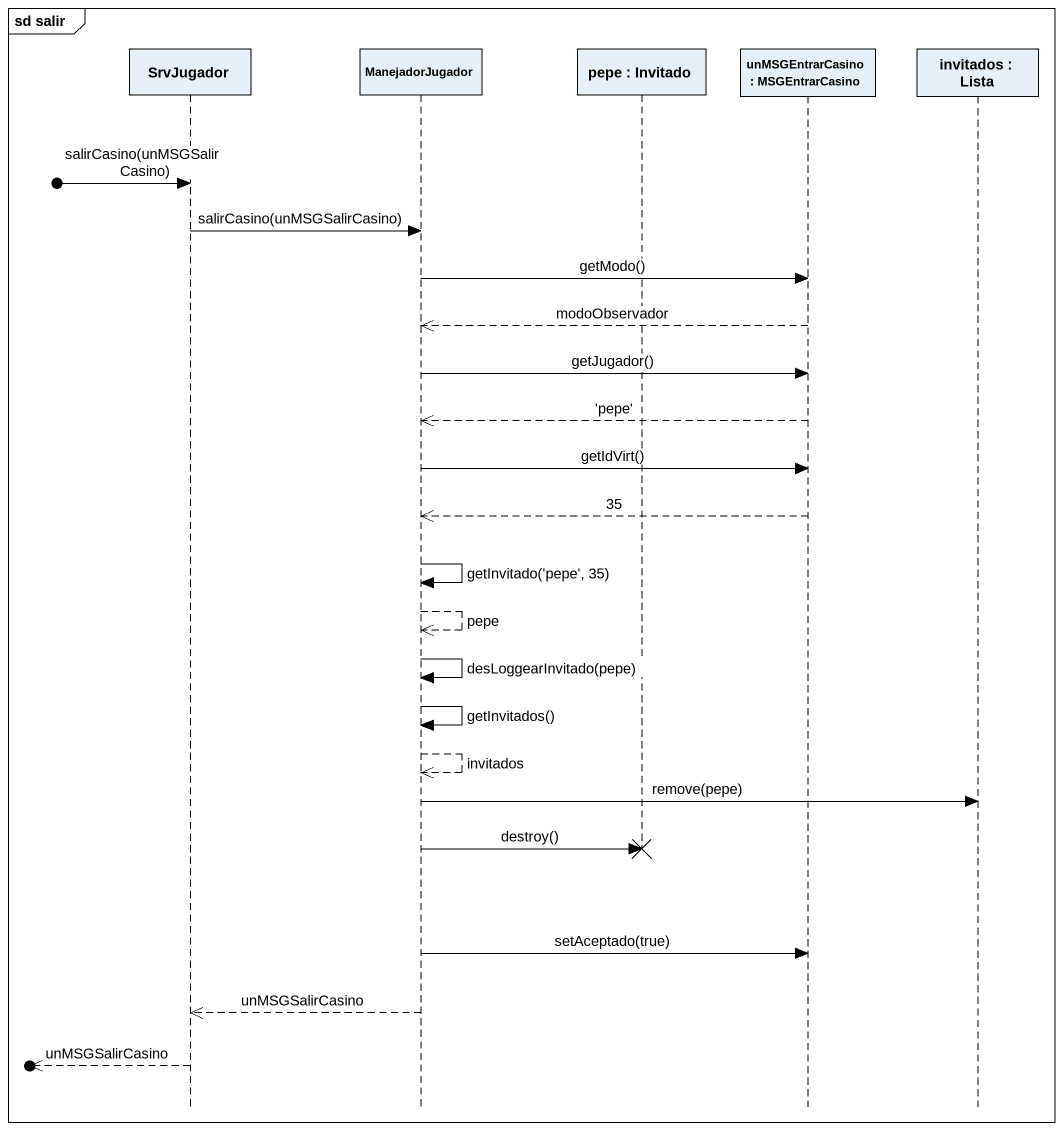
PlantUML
@startuml
mainframe sd salir
hide footbox
participant SrvJugador
participant ManejadorJugador
participant "pepe : Invitado" as pepe_Invitado
participant "unMSGEntrarCasino : MSGEntrarCasino" as unMSGEntrarCasino
participant "invitados : Lista" as invitados_Lista

[o-> SrvJugador : salirCasino(unMSGSalirCasino)
SrvJugador -> ManejadorJugador : salirCasino(unMSGSalirCasino)
ManejadorJugador -> unMSGEntrarCasino : getModo()
unMSGEntrarCasino -->> ManejadorJugador : modoObservador
ManejadorJugador -> unMSGEntrarCasino : getJugador()
unMSGEntrarCasino -->> ManejadorJugador : 'pepe'
ManejadorJugador -> unMSGEntrarCasino : getIdVirt()
unMSGEntrarCasino -->> ManejadorJugador : 35
ManejadorJugador -> ManejadorJugador : getInvitado('pepe', 35)
ManejadorJugador -->> ManejadorJugador : pepe
ManejadorJugador -> ManejadorJugador : desLoggearInvitado(pepe)
ManejadorJugador -> ManejadorJugador : getInvitados()
ManejadorJugador -->> ManejadorJugador : invitados
ManejadorJugador -> invitados_Lista : remove(pepe)
ManejadorJugador -> pepe_Invitado !! : destroy()
ManejadorJugador -> unMSGEntrarCasino : setAceptado(true)
ManejadorJugador -->> SrvJugador : unMSGSalirCasino
[o<<-- SrvJugador : unMSGSalirCasino
@enduml
